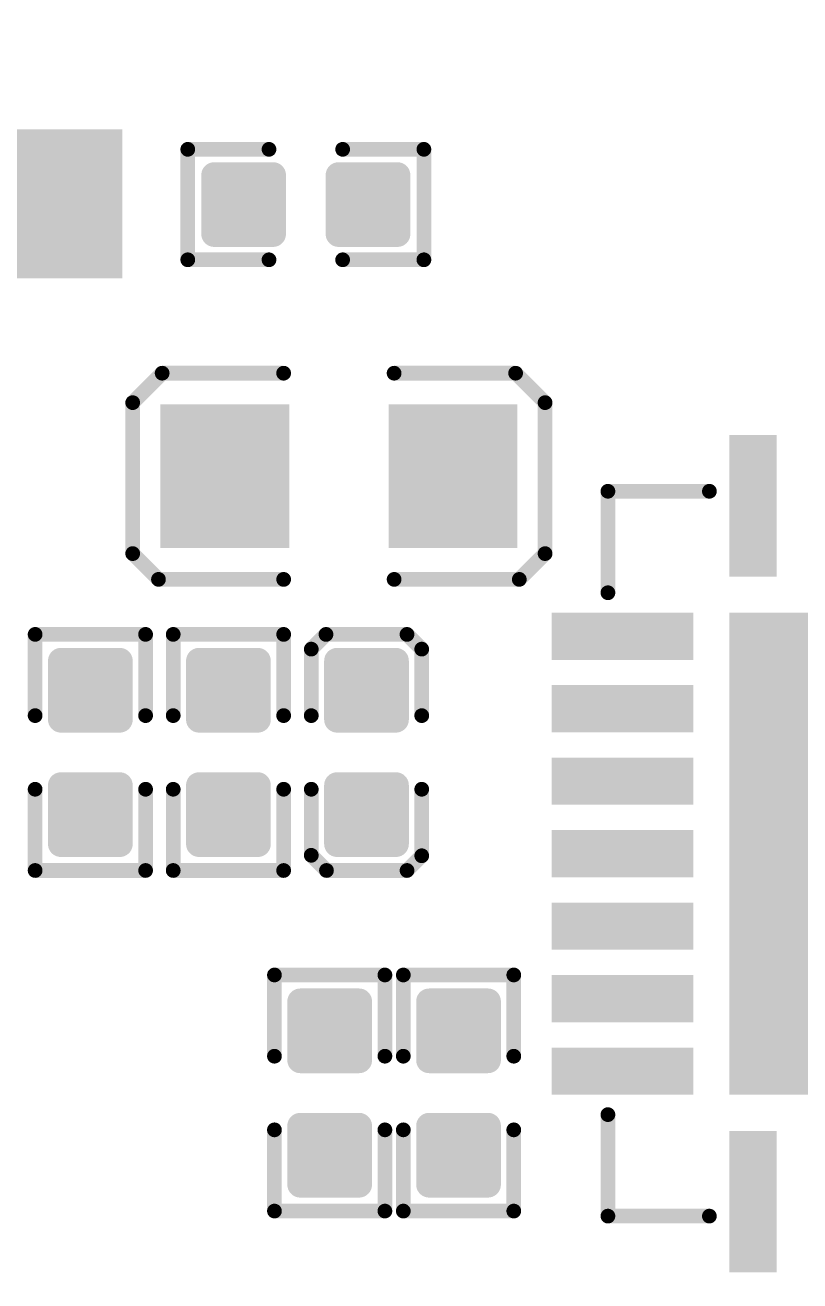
# Model space of a CAD drawing. Extents: x 17.8 to 58.4, y 21 to 93.6.
# Drawn here: x 33.9 to 39.25, y 40.73 to 49.39 of the extents above; entities that cross this region are included whole.
import ezdxf

# ---------------------------------------------------------------- set-up
doc = ezdxf.new("R2010")
doc.units = 0
doc.header["$MEASUREMENT"] = 0
doc.layers.get('0').update_dxf_attribs({"linetype": 'CONTINUOUS'})
doc.layers.get('Defpoints').update_dxf_attribs({"linetype": 'CONTINUOUS'})
doc.layers.add('SILKTOP_PHO', color=251, linetype='CONTINUOUS')
doc.styles.get("Standard").update_dxf_attribs({"font": 'arial.ttf'})
doc.dimstyles.get("Standard").update_dxf_attribs({"dimtxt": 1.5, "dimasz": 1.5, "dimexe": 0.18, "dimexo": 0, "dimgap": 0.5, "dimtad": 0, "dimtih": 1, "dimtoh": 1, "dimzin": 0, "dimdsep": 46, "dimtxsty": 'Standard', "dimcen": 0.09, "dimadec": 0, "dimazin": 0, "dimtfac": 1, "dimtofl": 0, "dimtmove": 2, "dimatfit": 3, "dimfxl": 1, "dimtolj": 1, "dimtzin": 0, "dimarcsym": 0})

# ---------------------------------------------------------------- blocks, each defined once
blk = doc.blocks.new('ROUND_33')
at = {"const_width": 0.0508}
blk.add_lwpolyline([(-0.0254, 0, 1), (0.0254, 0, 1)], format="xyb", close=True, dxfattribs=at)
blk = doc.blocks.new('RECTANGLE_198')
blk.add_solid([(0.4445, 0.4953), (0.4445, -0.4953), (-0.4445, 0.4953), (-0.4445, -0.4953)])
blk = doc.blocks.new('RECTANGLE_18')
blk.add_solid([(0.163068, 0.48806), (0.163068, -0.48806), (-0.163068, 0.48806), (-0.163068, -0.48806)])
blk = doc.blocks.new('RECTANGLE_19')
blk.add_solid([(0.48806, 0.163068), (0.48806, -0.163068), (-0.48806, 0.163068), (-0.48806, -0.163068)])
blk = doc.blocks.new('SQUARE_20')
blk.add_solid([(1.663064, 1.663064), (1.663064, -1.663064), (-1.663064, 1.663064), (-1.663064, -1.663064)])
blk = doc.blocks.new('RECTANGLE_34')
blk.add_solid([(0.48806, 0.51308), (0.48806, -0.51308), (-0.48806, 0.51308), (-0.48806, -0.51308)])
blk = doc.blocks.new('ROUND_158')
at = {"const_width": 0.0889}
blk.add_lwpolyline([(-0.04445, 0, 1), (0.04445, 0, 1)], format="xyb", close=True, dxfattribs=at)
blk = doc.blocks.new('*D61')
at = {"color": 0, "linetype": 'Continuous', "lineweight": -2}
for p, q in [((25.4, 51.3001), (25.4, 21.764)), ((50.8, 51.3001), (50.8, 21.764)), ((26.9, 21.944), (35.0589, 21.944)), ((49.3, 21.944), (41.1411, 21.944))]:
    blk.add_line(p, q, dxfattribs=at)
at = {"color": 0, "linetype": 'Continuous'}
for points in [[(26.9, 22.194), (26.9, 21.694), (25.4, 21.944)], [(49.3, 22.194), (49.3, 21.694), (50.8, 21.944)]]:
    blk.add_solid(points, dxfattribs=at)
at = {"layer": 'Defpoints', "color": 0, "linetype": 'Continuous'}
for p in [(25.4, 51.3001), (50.8, 51.3001), (50.8, 21.944)]:
    blk.add_point(p, dxfattribs=at)
at = {"color": 0, "linetype": 'Continuous', "insert": (38.1, 21.944), "char_height": 1.5, "attachment_point": 5}
blk.add_mtext('\\A1;25.40', dxfattribs=at)

msp = doc.modelspace()

# ---------------------------------------------------------------- linework, layer by layer
at = {"const_width": 0.1778}
for points in [[(35.207702, 47.946818), (35.207702, 48.353218)], [(35.207702, 48.353218), (35.614102, 48.353218)], [(35.3568, 47.946818), (35.3568, 48.353218)], [(35.5346, 47.946818), (35.5346, 48.353218)], [(35.614102, 48.353218), (35.614102, 47.946818)], [(36.065714, 47.946818), (36.065714, 48.353218)], [(36.065714, 48.353218), (36.472114, 48.353218)], [(36.068, 47.946818), (36.068, 48.353218)], [(36.2458, 47.946818), (36.2458, 48.353218)], [(36.4236, 47.946818), (36.4236, 48.353218)], [(36.472114, 48.353218), (36.472114, 47.946818)], [(35.207702, 48.3362), (35.614102, 48.3362)], [(36.065714, 48.3362), (36.472114, 48.3362)], [(35.207702, 48.1584), (35.614102, 48.1584)], [(36.065714, 48.1584), (36.472114, 48.1584)], [(35.207702, 47.9806), (35.614102, 47.9806)], [(35.614102, 47.946818), (35.207702, 47.946818)], [(36.065714, 47.9806), (36.472114, 47.9806)], [(36.472114, 47.946818), (36.065714, 47.946818)], [(34.1503, 44.596304), (34.1503, 45.002704)], [(34.1503, 45.002704), (34.5567, 45.002704)], [(34.1503, 44.958), (34.5567, 44.958)], [(34.29, 44.596304), (34.29, 45.002704)], [(34.4678, 44.596304), (34.4678, 45.002704)], [(34.5567, 45.002704), (34.5567, 44.596304)], [(35.1028, 44.596304), (35.1028, 45.002704)], [(35.1028, 45.002704), (35.5092, 45.002704)], [(35.1028, 44.958), (35.5092, 44.958)], [(35.179, 44.596304), (35.179, 45.002704)], [(35.3568, 44.596304), (35.3568, 45.002704)], [(35.5092, 45.002704), (35.5092, 44.596304)], [(36.0553, 44.596304), (36.0553, 45.002704)], [(36.0553, 45.002704), (36.4617, 45.002704)], [(36.0553, 44.958), (36.4617, 44.958)], [(36.068, 44.596304), (36.068, 45.002704)], [(36.2458, 44.596304), (36.2458, 45.002704)], [(36.4236, 44.596304), (36.4236, 45.002704)], [(36.4617, 45.002704), (36.4617, 44.596304)], [(34.1503, 44.7802), (34.5567, 44.7802)], [(35.1028, 44.7802), (35.5092, 44.7802)], [(36.0553, 44.7802), (36.4617, 44.7802)], [(34.1503, 44.6024), (34.5567, 44.6024)], [(34.5567, 44.596304), (34.1503, 44.596304)], [(35.1028, 44.6024), (35.5092, 44.6024)], [(35.5092, 44.596304), (35.1028, 44.596304)], [(36.0553, 44.6024), (36.4617, 44.6024)], [(36.4617, 44.596304), (36.0553, 44.596304)], [(34.1503, 43.738292), (34.1503, 44.144692)], [(34.1503, 44.144692), (34.5567, 44.144692)], [(34.29, 43.738292), (34.29, 44.144692)], [(34.4678, 43.738292), (34.4678, 44.144692)], [(34.5567, 44.144692), (34.5567, 43.738292)], [(35.1028, 43.738292), (35.1028, 44.144692)], [(35.1028, 44.144692), (35.5092, 44.144692)], [(35.179, 43.738292), (35.179, 44.144692)], [(35.3568, 43.738292), (35.3568, 44.144692)], [(35.5092, 44.144692), (35.5092, 43.738292)], [(36.0553, 43.738292), (36.0553, 44.144692)], [(36.0553, 44.144692), (36.4617, 44.144692)], [(36.068, 43.738292), (36.068, 44.144692)], [(36.2458, 43.738292), (36.2458, 44.144692)], [(36.4236, 43.738292), (36.4236, 44.144692)], [(36.4617, 44.144692), (36.4617, 43.738292)], [(34.1503, 44.069), (34.5567, 44.069)], [(35.1028, 44.069), (35.5092, 44.069)], [(36.0553, 44.069), (36.4617, 44.069)], [(34.1503, 43.8912), (34.5567, 43.8912)], [(35.1028, 43.8912), (35.5092, 43.8912)], [(36.0553, 43.8912), (36.4617, 43.8912)], [(34.5567, 43.738292), (34.1503, 43.738292)], [(35.5092, 43.738292), (35.1028, 43.738292)], [(36.4617, 43.738292), (36.0553, 43.738292)], [(35.8013, 42.246804), (35.8013, 42.653204)], [(35.8013, 42.653204), (36.2077, 42.653204)], [(35.8013, 42.6466), (36.2077, 42.6466)], [(35.8902, 42.246804), (35.8902, 42.653204)], [(36.068, 42.246804), (36.068, 42.653204)], [(36.2077, 42.653204), (36.2077, 42.246804)], [(36.6903, 42.246804), (36.6903, 42.653204)], [(36.6903, 42.653204), (37.0967, 42.653204)], [(36.6903, 42.6466), (37.0967, 42.6466)], [(36.7792, 42.246804), (36.7792, 42.653204)], [(36.957, 42.246804), (36.957, 42.653204)], [(37.0967, 42.653204), (37.0967, 42.246804)], [(35.8013, 42.4688), (36.2077, 42.4688)], [(36.6903, 42.4688), (37.0967, 42.4688)], [(35.8013, 42.291), (36.2077, 42.291)], [(36.6903, 42.291), (37.0967, 42.291)], [(36.2077, 42.246804), (35.8013, 42.246804)], [(37.0967, 42.246804), (36.6903, 42.246804)], [(35.8013, 41.388792), (35.8013, 41.795192)], [(35.8013, 41.795192), (36.2077, 41.795192)], [(35.8013, 41.7576), (36.2077, 41.7576)], [(35.8902, 41.388792), (35.8902, 41.795192)], [(36.068, 41.388792), (36.068, 41.795192)], [(36.2077, 41.795192), (36.2077, 41.388792)], [(36.6903, 41.388792), (36.6903, 41.795192)], [(36.6903, 41.795192), (37.0967, 41.795192)], [(36.6903, 41.7576), (37.0967, 41.7576)], [(36.7792, 41.388792), (36.7792, 41.795192)], [(36.957, 41.388792), (36.957, 41.795192)], [(37.0967, 41.795192), (37.0967, 41.388792)], [(35.8013, 41.5798), (36.2077, 41.5798)], [(36.6903, 41.5798), (37.0967, 41.5798)], [(35.8013, 41.402), (36.2077, 41.402)], [(36.2077, 41.388792), (35.8013, 41.388792)], [(36.6903, 41.402), (37.0967, 41.402)], [(37.0967, 41.388792), (36.6903, 41.388792)]]:
    msp.add_lwpolyline(points, dxfattribs=at)
at = {"layer": 'SILKTOP_PHO', "const_width": 0.1016}
for points in [[(35.025584, 47.769018), (35.025584, 48.531018)], [(35.025584, 48.531018), (35.585908, 48.531018)], [(36.654486, 48.531018), (36.093908, 48.531018)], [(36.654486, 47.769018), (36.654486, 48.531018)], [(35.585908, 47.769018), (35.025584, 47.769018)], [(36.093908, 47.769018), (36.654486, 47.769018)], [(34.6456, 46.783498), (34.8488, 46.986698)], [(34.8488, 46.986698), (35.687, 46.986698)], [(37.2872, 46.986698), (36.449, 46.986698)], [(37.4904, 46.783498), (37.2872, 46.986698)], [(34.6456, 45.742098), (34.6456, 46.783498)], [(37.4904, 45.742098), (37.4904, 46.783498)], [(38.624002, 46.17212), (37.923978, 46.17212)], [(37.923978, 46.17212), (37.923978, 45.472096)], [(34.8234, 45.564298), (34.6456, 45.742098)], [(37.3126, 45.564298), (37.4904, 45.742098)], [(35.687, 45.564298), (34.8234, 45.564298)], [(36.449, 45.564298), (37.3126, 45.564298)], [(33.9725, 44.624498), (33.9725, 45.184822)], [(33.9725, 45.184822), (34.7345, 45.184822)], [(34.7345, 45.184822), (34.7345, 44.624498)], [(35.687, 45.184822), (34.925, 45.184822)], [(34.925, 45.184822), (34.925, 44.624498)], [(35.687, 44.624498), (35.687, 45.184822)], [(35.9791, 45.184822), (35.8775, 45.083222)], [(36.5379, 45.184822), (35.9791, 45.184822)], [(36.6395, 45.083222), (36.5379, 45.184822)], [(35.8775, 45.083222), (35.8775, 44.624498)], [(36.6395, 44.624498), (36.6395, 45.083222)], [(33.9725, 44.116498), (33.9725, 43.556174)], [(34.7345, 43.556174), (34.7345, 44.116498)], [(34.925, 43.556174), (34.925, 44.116498)], [(35.687, 44.116498), (35.687, 43.556174)], [(35.8775, 43.661076), (35.8775, 44.116498)], [(36.6395, 44.116498), (36.6395, 43.657774)], [(35.982402, 43.556174), (35.8775, 43.661076)], [(36.6395, 43.657774), (36.538154, 43.556174)], [(33.9725, 43.556174), (34.7345, 43.556174)], [(35.687, 43.556174), (34.925, 43.556174)], [(36.538154, 43.556174), (35.982402, 43.556174)], [(36.3855, 42.835322), (35.6235, 42.835322)], [(35.6235, 42.835322), (35.6235, 42.274998)], [(36.3855, 42.274998), (36.3855, 42.835322)], [(37.2745, 42.835322), (36.5125, 42.835322)], [(36.5125, 42.835322), (36.5125, 42.274998)], [(37.2745, 42.274998), (37.2745, 42.835322)], [(37.923978, 41.171876), (37.923978, 41.8719)], [(35.6235, 41.206674), (35.6235, 41.766998)], [(36.3855, 41.766998), (36.3855, 41.206674)], [(36.5125, 41.206674), (36.5125, 41.766998)], [(37.2745, 41.766998), (37.2745, 41.206674)], [(36.3855, 41.206674), (35.6235, 41.206674)], [(37.2745, 41.206674), (36.5125, 41.206674)], [(38.624002, 41.171876), (37.923978, 41.171876)]]:
    msp.add_lwpolyline(points, dxfattribs=at)

# ---------------------------------------------------------------- block references
for name, p in [('RECTANGLE_34', (34.087054, 48.155098)), ('ROUND_158', (35.207702, 48.353218)), ('ROUND_158', (35.3568, 48.353218)), ('ROUND_158', (35.5346, 48.353218)), ('ROUND_158', (35.614102, 48.353218)), ('ROUND_158', (36.065714, 48.353218)), ('ROUND_158', (36.068, 48.353218)), ('ROUND_158', (36.2458, 48.353218)), ('ROUND_158', (36.4236, 48.353218)), ('ROUND_158', (36.472114, 48.353218)), ('ROUND_158', (35.207702, 48.3362)), ('ROUND_158', (35.614102, 48.3362)), ('ROUND_158', (36.065714, 48.3362)), ('ROUND_158', (36.472114, 48.3362)), ('ROUND_158', (35.207702, 48.1584)), ('ROUND_158', (35.614102, 48.1584)), ('ROUND_158', (36.065714, 48.1584)), ('ROUND_158', (36.472114, 48.1584)), ('ROUND_158', (35.207702, 47.9806)), ('ROUND_158', (35.207702, 47.946818)), ('ROUND_158', (35.207702, 47.946818)), ('ROUND_158', (35.3568, 47.946818)), ('ROUND_158', (35.5346, 47.946818)), ('ROUND_158', (35.614102, 47.9806)), ('ROUND_158', (35.614102, 47.946818)), ('ROUND_158', (36.065714, 47.9806)), ('ROUND_158', (36.065714, 47.946818)), ('ROUND_158', (36.065714, 47.946818)), ('ROUND_158', (36.068, 47.946818)), ('ROUND_158', (36.2458, 47.946818)), ('ROUND_158', (36.4236, 47.946818)), ('ROUND_158', (36.472114, 47.9806)), ('ROUND_158', (36.472114, 47.946818)), ('RECTANGLE_198', (35.2806, 46.275498)), ('RECTANGLE_198', (36.8554, 46.275498)), ('RECTANGLE_18', (38.923976, 46.072044)), ('RECTANGLE_19', (38.024054, 45.172122)), ('SQUARE_20', (40.4241, 43.671998)), ('ROUND_158', (34.1503, 45.002704)), ('ROUND_158', (34.1503, 44.958)), ('ROUND_158', (34.29, 45.002704)), ('ROUND_158', (34.4678, 45.002704)), ('ROUND_158', (34.5567, 45.002704)), ('ROUND_158', (34.5567, 44.958)), ('ROUND_158', (35.1028, 45.002704)), ('ROUND_158', (35.1028, 44.958)), ('ROUND_158', (35.179, 45.002704)), ('ROUND_158', (35.3568, 45.002704)), ('ROUND_158', (35.5092, 45.002704)), ('ROUND_158', (35.5092, 44.958)), ('ROUND_158', (36.0553, 45.002704)), ('ROUND_158', (36.0553, 44.958)), ('ROUND_158', (36.068, 45.002704)), ('ROUND_158', (36.2458, 45.002704)), ('ROUND_158', (36.4236, 45.002704)), ('ROUND_158', (36.4617, 45.002704)), ('ROUND_158', (36.4617, 44.958)), ('ROUND_158', (34.1503, 44.7802)), ('ROUND_158', (34.5567, 44.7802)), ('ROUND_158', (35.1028, 44.7802)), ('ROUND_158', (35.5092, 44.7802)), ('ROUND_158', (36.0553, 44.7802)), ('ROUND_158', (36.4617, 44.7802)), ('RECTANGLE_19', (38.024054, 44.671996)), ('ROUND_158', (34.1503, 44.6024)), ('ROUND_158', (34.1503, 44.596304)), ('ROUND_158', (34.1503, 44.596304)), ('ROUND_158', (34.29, 44.596304)), ('ROUND_158', (34.4678, 44.596304)), ('ROUND_158', (34.5567, 44.6024)), ('ROUND_158', (34.5567, 44.596304)), ('ROUND_158', (35.1028, 44.6024)), ('ROUND_158', (35.1028, 44.596304)), ('ROUND_158', (35.1028, 44.596304)), ('ROUND_158', (35.179, 44.596304)), ('ROUND_158', (35.3568, 44.596304)), ('ROUND_158', (35.5092, 44.6024)), ('ROUND_158', (35.5092, 44.596304)), ('ROUND_158', (36.0553, 44.6024)), ('ROUND_158', (36.0553, 44.596304)), ('ROUND_158', (36.0553, 44.596304)), ('ROUND_158', (36.068, 44.596304)), ('ROUND_158', (36.2458, 44.596304)), ('ROUND_158', (36.4236, 44.596304)), ('ROUND_158', (36.4617, 44.6024)), ('ROUND_158', (36.4617, 44.596304)), ('RECTANGLE_19', (38.024054, 44.172124)), ('ROUND_158', (34.1503, 44.144692)), ('ROUND_158', (34.29, 44.144692)), ('ROUND_158', (34.4678, 44.144692)), ('ROUND_158', (34.5567, 44.144692)), ('ROUND_158', (35.1028, 44.144692)), ('ROUND_158', (35.179, 44.144692)), ('ROUND_158', (35.3568, 44.144692)), ('ROUND_158', (35.5092, 44.144692)), ('ROUND_158', (36.0553, 44.144692)), ('ROUND_158', (36.068, 44.144692)), ('ROUND_158', (36.2458, 44.144692)), ('ROUND_158', (36.4236, 44.144692)), ('ROUND_158', (36.4617, 44.144692)), ('ROUND_158', (34.1503, 44.069)), ('ROUND_158', (34.5567, 44.069)), ('ROUND_158', (35.1028, 44.069)), ('ROUND_158', (35.5092, 44.069)), ('ROUND_158', (36.0553, 44.069)), ('ROUND_158', (36.4617, 44.069)), ('ROUND_158', (34.1503, 43.8912)), ('ROUND_158', (34.5567, 43.8912)), ('ROUND_158', (35.1028, 43.8912)), ('ROUND_158', (35.5092, 43.8912)), ('ROUND_158', (36.0553, 43.8912)), ('ROUND_158', (36.4617, 43.8912)), ('RECTANGLE_19', (38.024054, 43.671998)), ('ROUND_158', (34.1503, 43.738292)), ('ROUND_158', (34.1503, 43.738292)), ('ROUND_158', (34.29, 43.738292)), ('ROUND_158', (34.4678, 43.738292)), ('ROUND_158', (34.5567, 43.738292)), ('ROUND_158', (35.1028, 43.738292)), ('ROUND_158', (35.1028, 43.738292)), ('ROUND_158', (35.179, 43.738292)), ('ROUND_158', (35.3568, 43.738292)), ('ROUND_158', (35.5092, 43.738292)), ('ROUND_158', (36.0553, 43.738292)), ('ROUND_158', (36.0553, 43.738292)), ('ROUND_158', (36.068, 43.738292)), ('ROUND_158', (36.2458, 43.738292)), ('ROUND_158', (36.4236, 43.738292)), ('ROUND_158', (36.4617, 43.738292)), ('RECTANGLE_19', (38.024054, 43.172126)), ('RECTANGLE_19', (38.024054, 42.672)), ('ROUND_158', (35.8013, 42.653204)), ('ROUND_158', (35.8013, 42.6466)), ('ROUND_158', (35.8902, 42.653204)), ('ROUND_158', (36.068, 42.653204)), ('ROUND_158', (36.2077, 42.653204)), ('ROUND_158', (36.2077, 42.6466)), ('ROUND_158', (36.6903, 42.653204)), ('ROUND_158', (36.6903, 42.6466)), ('ROUND_158', (36.7792, 42.653204)), ('ROUND_158', (36.957, 42.653204)), ('ROUND_158', (37.0967, 42.653204)), ('ROUND_158', (37.0967, 42.6466)), ('ROUND_158', (35.8013, 42.4688)), ('ROUND_158', (36.2077, 42.4688)), ('ROUND_158', (36.6903, 42.4688)), ('ROUND_158', (37.0967, 42.4688)), ('ROUND_158', (35.8013, 42.291)), ('ROUND_158', (36.2077, 42.291)), ('ROUND_158', (36.6903, 42.291)), ('ROUND_158', (37.0967, 42.291)), ('ROUND_158', (35.8013, 42.246804)), ('ROUND_158', (35.8013, 42.246804)), ('ROUND_158', (35.8902, 42.246804)), ('ROUND_158', (36.068, 42.246804)), ('ROUND_158', (36.2077, 42.246804)), ('ROUND_158', (36.6903, 42.246804)), ('ROUND_158', (36.6903, 42.246804)), ('ROUND_158', (36.7792, 42.246804)), ('ROUND_158', (36.957, 42.246804)), ('ROUND_158', (37.0967, 42.246804)), ('RECTANGLE_19', (38.024054, 42.171874)), ('ROUND_158', (35.8013, 41.795192)), ('ROUND_158', (35.8013, 41.7576)), ('ROUND_158', (35.8902, 41.795192)), ('ROUND_158', (36.068, 41.795192)), ('ROUND_158', (36.2077, 41.795192)), ('ROUND_158', (36.2077, 41.7576)), ('ROUND_158', (36.6903, 41.795192)), ('ROUND_158', (36.6903, 41.7576)), ('ROUND_158', (36.7792, 41.795192)), ('ROUND_158', (36.957, 41.795192)), ('ROUND_158', (37.0967, 41.795192)), ('ROUND_158', (37.0967, 41.7576)), ('RECTANGLE_18', (38.923976, 41.271952)), ('ROUND_158', (35.8013, 41.5798)), ('ROUND_158', (36.2077, 41.5798)), ('ROUND_158', (36.6903, 41.5798)), ('ROUND_158', (37.0967, 41.5798)), ('ROUND_158', (35.8013, 41.402)), ('ROUND_158', (35.8013, 41.388792)), ('ROUND_158', (35.8013, 41.388792)), ('ROUND_158', (35.8902, 41.388792)), ('ROUND_158', (36.068, 41.388792)), ('ROUND_158', (36.2077, 41.402)), ('ROUND_158', (36.2077, 41.388792)), ('ROUND_158', (36.6903, 41.402)), ('ROUND_158', (36.6903, 41.388792)), ('ROUND_158', (36.6903, 41.388792)), ('ROUND_158', (36.7792, 41.388792)), ('ROUND_158', (36.957, 41.388792)), ('ROUND_158', (37.0967, 41.402)), ('ROUND_158', (37.0967, 41.388792))]:
    msp.add_blockref(name, p)
at = {"layer": 'SILKTOP_PHO'}
for p in [(35.025584, 48.531018), (35.585908, 48.531018), (36.093908, 48.531018), (36.654486, 48.531018), (35.025584, 47.769018), (35.585908, 47.769018), (36.093908, 47.769018), (36.654486, 47.769018), (34.8488, 46.986698), (35.687, 46.986698), (36.449, 46.986698), (37.2872, 46.986698), (34.6456, 46.783498), (37.4904, 46.783498), (37.923978, 46.17212), (38.624002, 46.17212), (34.6456, 45.742098), (37.4904, 45.742098), (34.8234, 45.564298), (35.687, 45.564298), (36.449, 45.564298), (37.3126, 45.564298), (37.923978, 45.472096), (33.9725, 45.184822), (34.7345, 45.184822), (34.925, 45.184822), (35.687, 45.184822), (35.9791, 45.184822), (36.5379, 45.184822), (35.8775, 45.083222), (36.6395, 45.083222), (33.9725, 44.624498), (34.7345, 44.624498), (34.925, 44.624498), (35.687, 44.624498), (35.8775, 44.624498), (36.6395, 44.624498), (33.9725, 44.116498), (34.7345, 44.116498), (34.925, 44.116498), (35.687, 44.116498), (35.8775, 44.116498), (36.6395, 44.116498), (35.8775, 43.661076), (36.6395, 43.657774), (33.9725, 43.556174), (34.7345, 43.556174), (34.925, 43.556174), (35.687, 43.556174), (35.982402, 43.556174), (36.538154, 43.556174), (35.6235, 42.835322), (36.3855, 42.835322), (36.5125, 42.835322), (37.2745, 42.835322), (35.6235, 42.274998), (36.3855, 42.274998), (36.5125, 42.274998), (37.2745, 42.274998), (37.923978, 41.8719), (35.6235, 41.766998), (36.3855, 41.766998), (36.5125, 41.766998), (37.2745, 41.766998), (35.6235, 41.206674), (36.3855, 41.206674), (36.5125, 41.206674), (37.2745, 41.206674), (37.923978, 41.171876), (38.624002, 41.171876)]:
    msp.add_blockref('ROUND_33', p, dxfattribs=at)

# ---------------------------------------------------------------- dimensions: what is measured, and where the dimension line sits
at = {"linetype": 'Continuous'}
dim = msp.add_linear_dim(base=(50.8, 21.943972), p1=(25.4, 51.300126), p2=(50.8, 51.300126), dimstyle='Standard', dxfattribs=at)
dim.commit()
dim.dimension.update_dxf_attribs({"geometry": '*D61', "text_midpoint": (38.1, 21.943972)})

doc.saveas('drawing.dxf')
